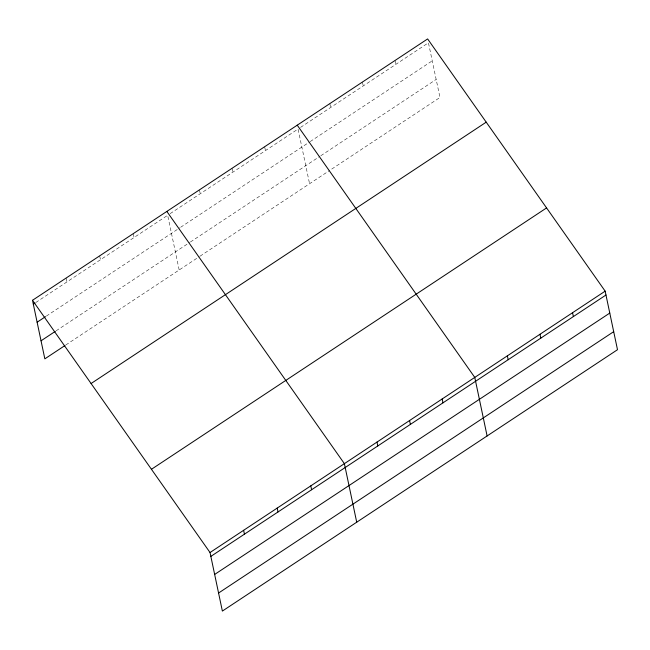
<?xml version="1.0" encoding="UTF-8"?>
<svg xmlns="http://www.w3.org/2000/svg" width="650" height="650" viewBox="0 0 650 650"><rect width="100%" height="100%" fill="white"/><g stroke="black" fill="none" stroke-linecap="round" stroke-linejoin="round"><path stroke-width="0.49" stroke-dasharray="3.25 2.44" d="M35.831 302.494L167.659 215.296L179.181 269.986M170.162 213.639L298.049 129.041L309.571 183.731M300.56 127.384L428.439 42.794L439.969 97.476L330.468 169.91M46.353 316.095L179.822 227.817M180.659 227.256L309.376 142.114M310.213 141.562L432.242 60.84M56.152 330.801L189.589 242.539M190.426 241.987L319.979 156.284M320.816 155.732L436.166 79.43M65.829 344.963L199.241 256.709M200.078 256.157L329.631 170.463M395.029 60.483L395.842 64.358M362.432 82.046L363.244 85.922M329.834 103.61L330.647 107.478M264.639 146.737L265.452 150.605M232.042 168.301L232.854 172.169M199.444 189.865L200.257 193.732M133.258 233.643L134.071 237.51M99.669 255.856L100.49 259.732M66.089 278.078L66.901 281.946"/><path stroke-width="0.97" d="M32.5 300.292L427.627 38.927L605.158 291.151L617.5 349.708L222.373 611.073L210.031 552.524L32.5 300.292L44.842 358.849L64.992 345.516M33.312 304.159L34.994 303.046M37.115 322.205L45.516 316.656M41.039 340.803L55.307 331.362M91.089 383.524L486.216 122.159M151.45 469.284L546.577 207.919M210.031 552.524L605.158 291.151M210.852 556.392L605.979 295.019M214.654 574.438L609.781 313.064M218.571 593.028L613.697 331.662M297.237 125.174L474.768 377.406L487.11 435.963M166.847 211.429L344.378 463.653L356.72 522.21M572.561 312.715L573.381 316.582M539.963 334.279L540.784 338.146M507.366 355.842L508.178 359.71M442.171 398.97L442.983 402.838M409.573 420.534L410.386 424.401M376.976 442.089L377.788 445.965M310.789 485.875L311.61 489.743M277.209 508.089L278.021 511.956M243.62 530.303L244.432 534.17"/></g></svg>
